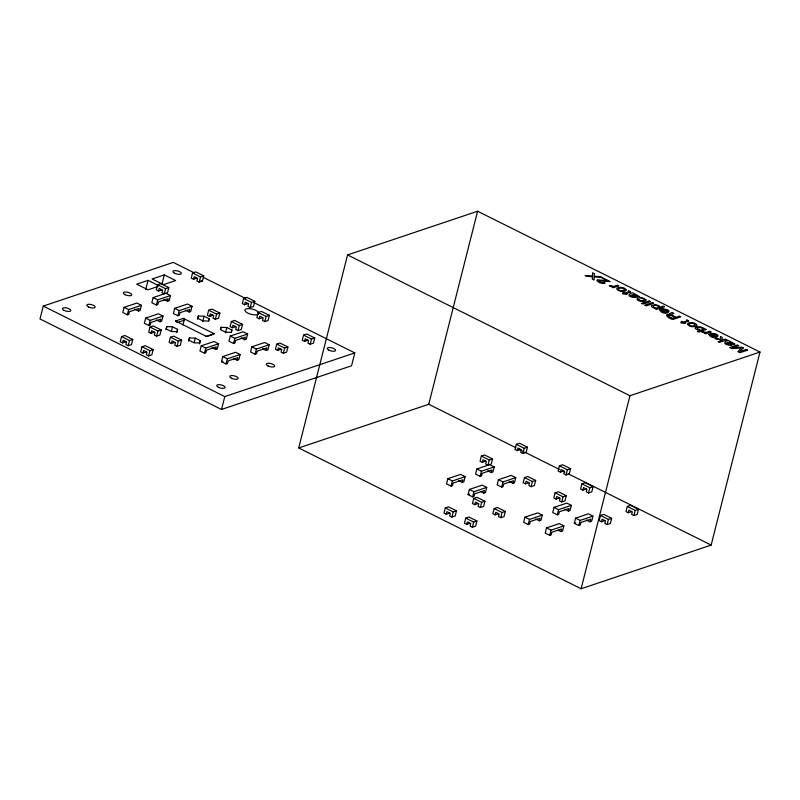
<?xml version="1.0" encoding="UTF-8"?>
<svg xmlns="http://www.w3.org/2000/svg" width="800" height="800" viewBox="0 0 800 800"><rect width="100%" height="100%" fill="white"/><g stroke="black" fill="none" stroke-linecap="round" stroke-linejoin="round"><path stroke-width="1.2" d="M194.45 272.96L173.29 262.41L43.26 306.08L40 318.96L221.52 409.47L351.55 365.79L354.81 352.91L253.47 302.38M138.5 311.01L140.12 310.47L141.43 305.32L136.89 303.05L124.09 307.35L122.79 312.5L127.33 314.77L128.75 314.29L129.4 311.71L139.15 308.44L138.5 311.01L134.87 309.2M122.52 342.89L123.17 340.31L126.58 342.01L125.93 344.59L128.19 345.72L131.45 344.62L132.75 339.47L124.81 335.51L121.56 336.6L120.25 341.76L122.52 342.89L125.77 341.8L124.26 341.04M127.33 314.77L128.63 309.61L141.43 305.32M128.19 345.72L129.5 340.56L132.75 339.47M145.69 289.72L148.06 280.35L158.38 285.49M160.05 321.76L161.68 321.22L162.98 316.06L158.45 313.8L145.65 318.1L144.34 323.25L148.88 325.51L150.3 325.04L150.95 322.46L160.71 319.18L160.05 321.76L156.42 319.95M161.83 289.92L158.58 291.02L156.31 289.88L157.61 284.73L160.86 283.64L168.8 287.6L167.5 292.75L153.14 297.59L151.84 302.75L156.38 305.01L157.8 304.53L158.45 301.96L168.2 298.68L167.55 301.26L163.92 299.45M142.94 353.07L143.59 350.49L147 352.19L146.35 354.77L148.62 355.9L151.87 354.81L153.17 349.65L145.23 345.69L141.98 346.79L140.67 351.94L142.94 353.07L146.19 351.98M148.88 325.51L150.19 320.36L162.98 316.06M158.58 291.02L159.23 288.44L162.63 290.14L161.98 292.71L164.25 293.84L165.55 288.69L168.8 287.6M150.97 333.33L151.62 330.76L155.02 332.45L154.37 335.03L156.64 336.16L159.89 335.07L161.19 329.92L153.25 325.96L150 327.05L148.7 332.2L150.97 333.33L154.22 332.24M156.38 305.01L157.68 299.86L170.48 295.56L169.18 300.71L167.55 301.26M161.94 284.26L164.31 274.89L175.66 280.54L163.47 284.64L152.12 278.98L164.31 274.89M148.62 355.9L149.92 350.75L153.17 349.65M156.64 336.16L157.94 331.01L161.19 329.92M165.98 329.82L166.79 326.6L172.51 326.81L177.62 329.35L176.8 332.57M189.11 312L190.73 311.46L192.03 306.3L187.5 304.04L174.7 308.34L173.39 313.49L177.93 315.76L179.35 315.28L180.01 312.7L189.76 309.43L189.11 312L185.48 310.19M171.43 331.1L172.51 326.81M171.39 343.52L172.04 340.94L175.44 342.64L174.79 345.21L177.06 346.34L180.31 345.25L181.61 340.1L173.67 336.14L170.42 337.23L169.12 342.38L171.39 343.52L174.64 342.42M177.93 315.76L179.24 310.6L192.03 306.3M193.52 279.28L194.17 276.7L197.58 278.4L196.93 280.97L199.2 282.11L202.45 281.01L203.75 275.86L195.81 271.9L192.56 272.99L191.25 278.15L193.52 279.28L196.77 278.19M177.06 346.34L178.36 341.19L181.61 340.1M182.98 324.89L184.15 320.25A1.43 1.15 71.4 0 0 183.34 318.39L175.53 321.02A1.43 1.15 71.4 0 1 176.35 322.15M199.2 282.11L200.5 276.95L203.75 275.86M188.67 341.13L189.48 337.91L195.2 338.12L200.31 340.66L199.49 343.89M197.56 319.21L198.37 315.99L204.09 316.2L209.2 318.74L208.66 320.89M194.12 342.41L195.2 338.12M202.74 321.57L204.09 316.2M209.63 316.47L210.28 313.89L213.69 315.59L213.03 318.17L215.3 319.3L218.55 318.21L219.86 313.05L211.92 309.09L208.67 310.19L207.36 315.34L209.63 316.47L212.88 315.38L211.37 314.62M215.64 349.48L217.27 348.93L218.57 343.78L214.04 341.52L201.24 345.81L199.93 350.97L204.47 353.23L205.89 352.75L206.54 350.18L216.3 346.9L215.64 349.48L212.01 347.67M204.47 353.23L205.78 348.08L218.57 343.78M215.3 319.3L216.61 314.14L219.86 313.05M220.52 329.45L221.06 327.3L226.78 327.51L231.89 330.06L231.35 332.2M225.43 332.88L226.78 327.51M232.32 327.78L232.97 325.21L236.38 326.9L235.72 329.48L237.99 330.61L241.24 329.52L242.55 324.37L234.61 320.41L231.36 321.5L230.05 326.65L232.32 327.78L235.57 326.69M237.2 360.22L237.85 357.65L228.1 360.92L227.45 363.5L226.03 363.98L221.49 361.71L222.79 356.56L235.59 352.26L240.13 354.53L238.83 359.68L237.2 360.22L233.57 358.41M244.7 339.72L246.32 339.17L247.63 334.02L243.09 331.76L230.29 336.06L228.99 341.21L233.52 343.47L234.94 342.99L235.6 340.42L245.35 337.14L244.7 339.72L241.07 337.91M226.03 363.98L227.33 358.82L240.13 354.53M244.58 304.73L245.23 302.16L248.63 303.85L247.98 306.43L250.25 307.56L253.5 306.47L254.8 301.32L246.86 297.36L243.61 298.45L242.31 303.6L244.58 304.73L247.83 303.64M233.52 343.47L234.83 338.32L247.63 334.02M237.99 330.61L239.3 325.46L242.55 324.37M221.52 409.47L224.78 396.58L354.81 352.91M250.25 307.56L251.55 302.41L254.8 301.32M259.14 318.77L259.79 316.2L263.19 317.89L262.54 320.47L264.81 321.6L268.06 320.51L269.37 315.36L261.42 311.4L258.17 312.49L256.87 317.64L259.14 318.77L262.39 317.68M266.25 350.47L267.88 349.92L269.18 344.77L264.64 342.5L251.84 346.8L250.54 351.96L255.08 354.22L256.5 353.74L257.15 351.17L266.9 347.89L266.25 350.47L262.62 348.66M255.08 354.22L256.38 349.07L269.18 344.77M264.81 321.6L266.11 316.45L269.37 315.36M277.7 350.41L278.35 347.83L281.76 349.53L281.1 352.1L283.37 353.24L286.62 352.14L287.93 346.99L279.99 343.03L276.74 344.12L275.43 349.28L277.7 350.41L280.95 349.32M283.37 353.24L284.68 348.08L287.93 346.99M304.52 341.4L305.17 338.82L308.57 340.52L307.92 343.1L310.19 344.23L313.44 343.14L314.75 337.98L306.8 334.02L303.55 335.12L302.25 340.27L304.52 341.4L307.77 340.31M310.19 344.23L311.49 339.07L314.75 337.98M298.71 447.96L347.56 254.92L477.6 211.24L760 352.04L711.15 545.08L581.11 588.76L298.71 447.96L428.75 404.28L515.82 447.69M428.75 404.28L477.6 211.24M462.24 482.36L463.86 481.81L465.17 476.66L460.63 474.39L447.83 478.69L446.53 483.85L451.07 486.11L452.49 485.63L453.14 483.06L462.89 479.78L462.24 482.36L458.61 480.55M446.26 514.23L446.91 511.65L450.32 513.35L449.67 515.93L451.93 517.06L455.18 515.97L456.49 510.81L448.55 506.85L445.3 507.95L443.99 513.1L446.26 514.23L449.51 513.14M451.07 486.11L452.37 480.96L465.17 476.66M451.93 517.06L453.24 511.91L456.49 510.81M483.79 493.1L484.45 490.53L474.69 493.8L474.04 496.38L472.62 496.86L468.08 494.59L469.39 489.44L482.19 485.14L486.72 487.4L485.42 492.56L483.79 493.1L481.07 491.75M485.57 461.27L482.32 462.36L480.05 461.23L481.35 456.07L484.6 454.98L492.54 458.94L491.24 464.09L476.88 468.94L475.58 474.09L480.12 476.35L481.54 475.87L482.19 473.3L491.94 470.02L491.29 472.6L487.66 470.79M466.68 524.41L467.33 521.84L470.74 523.53L470.09 526.11L472.36 527.24L475.61 526.15L476.91 521L468.97 517.04L465.72 518.13L464.41 523.28L466.68 524.41L469.93 523.32M472.62 496.86L473.93 491.7L486.72 487.4M482.32 462.36L482.97 459.78L486.37 461.48L485.72 464.05L487.99 465.19L489.29 460.03L492.54 458.94M474.71 504.68L475.36 502.1L478.76 503.8L478.11 506.37L480.38 507.5L483.63 506.41L484.93 501.26L476.99 497.3L473.74 498.39L472.44 503.54L474.71 504.68L477.96 503.58M480.12 476.35L481.42 471.2L494.22 466.9L492.92 472.05L491.29 472.6M472.36 527.24L473.66 522.09L476.91 521M480.38 507.5L481.68 502.35L484.93 501.26M512.85 483.34L514.47 482.8L515.77 477.65L511.24 475.38L498.44 479.68L497.13 484.83L501.67 487.1L503.09 486.62L503.75 484.04L513.5 480.77L512.85 483.34L509.22 481.53M495.13 514.86L495.78 512.28L499.18 513.98L498.53 516.55L500.8 517.69L504.05 516.59L505.35 511.44L497.41 507.48L494.16 508.57L492.86 513.73L495.13 514.86L498.38 513.77M501.67 487.1L502.98 481.94L515.77 477.65M517.26 450.62L517.91 448.04L521.32 449.74L520.67 452.32L522.93 453.45L526.19 452.36L527.49 447.2L519.55 443.24L516.3 444.34L514.99 449.49L517.26 450.62L520.51 449.53M500.8 517.69L502.1 512.53L505.35 511.44M522.93 453.45L524.24 448.3L527.49 447.2M525.43 483.85L526.08 481.28L529.48 482.97L528.83 485.55L531.1 486.68L534.35 485.59L535.66 480.44L527.71 476.48L524.46 477.57L523.16 482.72L525.43 483.85L528.68 482.76M531.1 486.68L532.41 481.53L535.66 480.44M539.38 520.82L541.01 520.27L542.31 515.12L537.78 512.86L524.98 517.16L523.67 522.31L528.21 524.57L529.63 524.09L530.28 521.52L540.04 518.24L539.38 520.82L535.75 519.01M528.21 524.57L529.52 519.42L542.31 515.12M560.37 472.11L561.03 469.54L564.43 471.23L563.78 473.81L566.05 474.94L569.3 473.85L570.6 468.7L562.66 464.74L559.41 465.83L558.1 470.98L560.37 472.11L563.62 471.02M556.06 499.12L556.71 496.55L560.12 498.24L559.46 500.82L561.73 501.95L564.98 500.86L566.29 495.71L558.35 491.75L555.1 492.84L553.79 497.99L556.06 499.12L559.31 498.03M560.94 531.57L562.57 531.02L563.87 525.87L559.33 523.6L546.53 527.9L545.23 533.06L549.77 535.32L551.19 534.84L551.84 532.27L561.59 528.99L560.94 531.57L558.22 530.21M568.44 511.06L570.06 510.51L571.37 505.36L566.83 503.1L554.03 507.4L552.73 512.55L557.26 514.81L558.68 514.34L559.34 511.76L569.09 508.48L568.44 511.06L564.81 509.25M549.77 535.32L551.07 530.17L563.87 525.87M566.05 474.94L567.35 469.79L570.6 468.7M557.26 514.81L558.57 509.66L571.37 505.36M561.73 501.95L563.04 496.8L566.29 495.71M582.88 490.12L583.53 487.54L586.93 489.24L586.28 491.81L588.55 492.94L591.8 491.85L593.11 486.7L585.16 482.74L581.91 483.83L580.61 488.98L582.88 490.12L586.13 489.02M589.99 521.81L590.64 519.23L580.89 522.51L580.24 525.08L578.82 525.56L574.28 523.3L575.58 518.15L588.38 513.85L592.92 516.11L591.62 521.26L589.99 521.81L586.36 520M578.82 525.56L580.12 520.41L592.92 516.11M588.55 492.94L589.85 487.79L593.11 486.7M581.11 588.76L629.96 395.72L760 352.04M601.44 521.75L602.09 519.17L605.5 520.87L604.84 523.45L607.11 524.58L610.36 523.48L611.67 518.33L603.73 514.37L600.48 515.46L599.17 520.62L601.44 521.75L604.69 520.66M607.11 524.58L608.42 519.42L611.67 518.33M628.26 512.74L628.91 510.16L632.31 511.86L631.66 514.44L633.93 515.57L637.18 514.48L638.49 509.32L630.54 505.36L627.29 506.46L625.99 511.61L628.26 512.74L631.51 511.65M633.93 515.57L635.23 510.42L638.49 509.32M166.79 326.6L166.18 328.93L171.28 331.48L177 331.69L177.62 329.35M189.48 337.91L188.87 340.25L193.97 342.79L199.69 343L200.31 340.66M198.37 315.99L197.76 318.33L202.86 320.87L208.58 321.08L209.2 318.74M221.06 327.3L220.45 329.64L225.55 332.18L231.27 332.39L231.89 330.06M148.06 280.35L136.68 284.17L148.03 289.83L158.27 286.39M177.45 322.5L184.15 320.25M205.48 336.38A1.43 1.15 71.4 0 1 206.37 336.4L214.19 333.77L183.34 318.39M207.15 336.37L212.73 334.5A1.43 1.15 71.4 0 1 213.29 333.75M221.49 361.71L222.91 361.24M468.08 494.59L469.5 494.12M574.28 523.3L575.7 522.82M619.69 290.41C614.26 288.09 625.16 286.7 624.32 290.19L621.5 290.79A2.26 0.85 14.2 0 1 619.69 290.41M347.56 254.92L629.96 395.72M203.35 277.4L245.67 298.5M192.56 272.99L200.5 276.95M243.61 298.45L251.55 302.41M200.93 280.26L202.45 281.01M258.17 312.49L266.11 316.45M303.55 335.12L311.49 339.07M516.3 444.34L524.24 448.3M559.41 465.83L567.35 469.79M519.17 449.36L522.51 451.03M524.75 452.14L559.35 469.39M562.7 471.06L564.93 472.18M568.28 473.85L711.15 545.08M581.91 483.83L589.85 487.79M627.29 506.46L635.23 510.42M157.61 284.73L165.55 288.69M208.67 310.19L216.61 314.14M231.36 321.5L239.3 325.46M276.74 344.12L284.68 348.08M165.94 293.29L170.48 295.56M481.35 456.07L489.29 460.03M524.46 477.57L532.41 481.53M555.1 492.84L563.04 496.8M600.48 515.46L608.42 519.42M489.68 464.64L494.22 466.9M153.14 297.59L157.68 299.86M174.7 308.34L179.24 310.6M230.29 336.06L234.83 338.32M251.84 346.8L256.38 349.07M476.88 468.94L481.42 471.2M498.44 479.68L502.98 481.94M554.03 507.4L558.57 509.66M575.58 518.15L580.12 520.41M175.53 321.02L206.37 336.4M124.09 307.35L128.63 309.61M145.65 318.1L150.19 320.36M201.24 345.81L205.78 348.08M222.79 356.56L227.33 358.82M150 327.05L157.94 331.01M170.42 337.23L178.36 341.19M447.83 478.69L452.37 480.96M469.39 489.44L473.93 491.7M524.98 517.16L529.52 519.42M546.53 527.9L551.07 530.17M473.74 498.39L481.68 502.35M494.16 508.57L502.1 512.53M121.56 336.6L129.5 340.56M141.98 346.79L149.92 350.75M43.26 306.08L224.78 396.58M445.3 507.95L453.24 511.91M465.72 518.13L473.66 522.09M258.39 314.13A7.17 2.68 14.2 0 1 246.87 312.61A7.17 2.68 14.2 0 1 249.54 308.65A7.17 2.68 14.2 0 1 258.8 313.52M213.58 333.66A1.43 1.15 71.4 0 1 214.19 333.77M695.29 327.87L695.29 328.21A3.73 1.4 14.2 0 0 696.29 329.27L700.1 330.52L697.31 331.45L698.59 332.09L706.3 329.5L705.09 328.89C702.93 327.81 698.13 325.05 695.29 327.87M626.16 290.02L625.01 291.2L621.75 291.46A4.08 1.53 14.2 0 1 619.08 290.78C611.5 287.24 624.75 285.65 626.16 290.02M696.88 325.28L695.73 326.46L692.48 326.72A4.08 1.53 14.2 0 1 689.8 326.04C682.23 322.5 695.48 320.91 696.88 325.28M688.67 324.19L690.41 325.67A2.26 0.85 14.2 0 0 692.22 326.06L695.05 325.45C695.32 323.04 690.11 322.66 688.67 324.19M594.23 276.91L594.08 279.97L592.26 279.06L592.47 276.7L586.8 276.34L585.07 275.47L592.42 276.01L592.59 272.8L594.39 273.7L594.13 276.21L600.26 276.63L602.02 277.5L594.23 276.91M646.1 300.02C644.84 303.07 635.56 301.14 637.23 298.17L640.47 300.61L642.75 300.66L644.54 299.72A2.04 0.76 14.2 0 0 644.01 299.01L638.97 297.58L640.32 297.45A3.39 1.27 14.2 0 1 642.39 297.74L646.1 300.02M598.71 280.72L600.42 282.23L605.09 283.07C602.38 283.73 598.24 282.99 596.94 280.37A3.99 1.5 14.2 0 1 597.67 279.74L607.82 281.14L602.11 278.29L603 277.99L610.18 281.57L598.71 280.72M720.54 336.59L720.19 339.35L715.1 338.56L722.54 340.28L718.07 341.78L719.33 342.41L727.03 339.83L725.76 339.2L721.83 339.6L722.22 337.43L720.54 336.59M659.23 306.97C651.01 311.42 652.19 301.37 659.23 306.97M703.33 329C702.22 330.89 696.87 330.33 697.22 328.03L700.59 327.48L703.33 329M639.08 296.43L637.18 297.07L630.42 295.38L635.71 297.55C628.78 297.48 626.37 294.43 632.62 292.74L639.08 296.43M734.76 344.13L732.86 344.78L726.1 343.08L731.39 345.26C724.46 345.18 722.05 342.13 728.31 340.45L734.76 344.13M659.76 309.85C663.72 317.51 676.84 309.63 662.06 308.91L666.12 310.01L667.76 311.22L666.95 311.97L661.21 309.1L659.76 309.85M708.85 334.33C712.81 341.98 725.93 334.1 711.15 333.38L715.21 334.48L716.84 335.7L716.04 336.44L710.3 333.58L708.85 334.33M630.47 291.9L626.21 293.6L627.27 294.13L626.5 294.39L622.55 293.72L624.11 293.2L622.86 292.58L624.88 292.94C628.65 292.64 628.24 291.41 628.47 290.69L630.47 291.9M688.71 320.93L684.45 322.64L685.51 323.17L684.74 323.43L680.79 322.76L682.35 322.24L681.1 321.61L681.87 321.35L683.12 321.98C686.89 321.68 686.48 320.45 686.71 319.73L688.71 320.93M669.79 313.72L670.11 314.61C662.5 312.82 668.87 319.39 673.19 319.41L680.88 316.82L679.43 316.1L676.13 317.21L672.82 315.56L671.47 314.45L673.75 313.27L671.97 312.38L669.79 313.72M651.41 305.57L652.16 307.26L656.08 308.5L655.34 308.75L656.62 309.38L664.44 306.76L663.12 306.1L660.26 307.06L658.81 305.66L655.29 304.71L651.41 305.57M661.4 310.28C661.14 312.14 664.76 312.5 666.16 312.2L661.4 310.28M710.49 334.76C710.23 336.61 713.85 336.97 715.25 336.67L710.49 334.76M668.01 315.33L668.45 316.26L672.63 318.38L675.26 317.5L670.91 315.39L668.01 315.33M743.22 347.9L739.81 351.62L746.26 349.42L747.65 350.11L739.96 352.7L737.88 351.66L741.3 347.94L731.73 348.59L729.67 347.57L737.36 344.98L738.74 345.67L732.23 347.84L741.78 347.18L743.22 347.9M637.4 296.08L635.74 296.22L631.93 294.8L635.04 294.67L637.4 296.08M733.08 343.79L731.43 343.93L727.61 342.5L730.72 342.38L733.08 343.79M610.27 285.55L609.28 285.89L612.9 286.8L611.93 287.13L613.18 287.75L618.79 285.87L617.48 285.21L613.56 286.42L610.27 285.55M642.49 303.21L641.42 303.57L643.82 303.87L642.49 303.21M649.11 300.98L643.53 302.86L644.87 303.52L650.45 301.65L649.11 300.98M652.42 302.63L644.73 305.22L646.05 305.87L653.74 303.29L652.42 302.63M702.63 331.6L701.64 331.93L705.26 332.85L704.29 333.17L705.54 333.8L711.15 331.91L709.83 331.26L705.91 332.46L702.63 331.6M268.07 365.95A4.3 1.61 14.2 0 0 274.67 366.19A4.3 1.61 14.2 0 0 268.78 363.25A4.3 1.61 14.2 0 0 268.07 365.95M125.12 294.68A4.3 1.61 14.2 0 0 131.73 294.92A4.3 1.61 14.2 0 0 125.83 291.98A4.3 1.61 14.2 0 0 125.12 294.68M64.19 310.41A4.3 1.61 14.2 0 0 70.79 310.65A4.3 1.61 14.2 0 0 64.9 307.72A4.3 1.61 14.2 0 0 64.19 310.41M174.71 273.29A4.3 1.61 14.2 0 0 181.32 273.53A4.3 1.61 14.2 0 0 175.42 270.59A4.3 1.61 14.2 0 0 174.71 273.29M231.5 378.23A4.3 1.61 14.2 0 0 238.1 378.47A4.3 1.61 14.2 0 0 232.21 375.54A4.3 1.61 14.2 0 0 231.5 378.23M218.48 387.34A4.3 1.61 14.2 0 0 225.08 387.58A4.3 1.61 14.2 0 0 219.19 384.64A4.3 1.61 14.2 0 0 218.48 387.34M328.78 350.1A4.3 1.61 14.2 0 0 335.57 350.56A4.3 1.61 14.2 0 0 329.97 347.53A4.3 1.61 14.2 0 0 328.78 350.1M88.55 306.96A4.3 1.61 14.2 0 0 95.16 307.2A4.3 1.61 14.2 0 0 89.26 304.27A4.3 1.61 14.2 0 0 88.55 306.96"/></g></svg>
